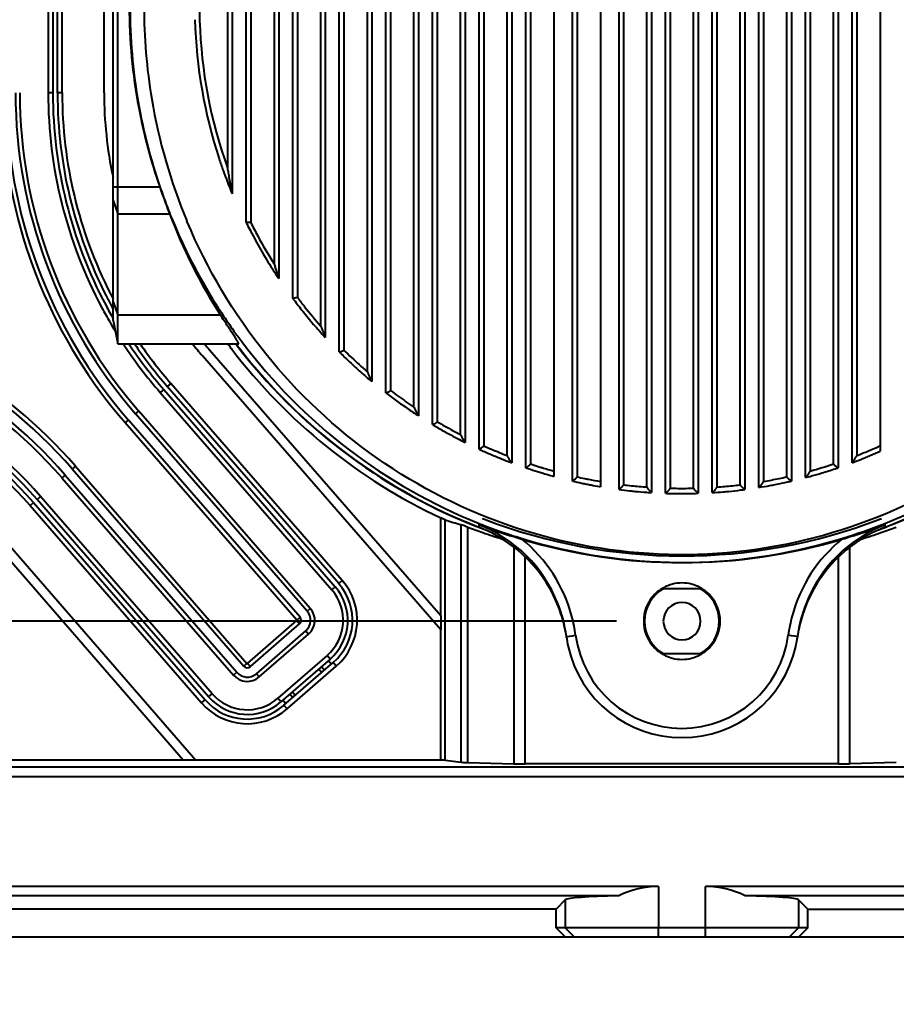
# Model space of a CAD drawing. Header units: millimetres. Extents: x -1070 to 42146, y 1440 to 12921.
# Drawn here: x 2236.6 to 2330.6, y 2763.9 to 2870.1 of the extents above; entities that cross this region are included whole.
import ezdxf

# ---------------------------------------------------------------- set-up
doc = ezdxf.new("R2010")
doc.units = ezdxf.units.MM
doc.layers.add('DIM', color=4, linetype='Continuous')
doc.layers.add('n', color=7, linetype='Continuous')
doc.styles.get("Standard").update_dxf_attribs({"font": 'arial.ttf'})
doc.dimstyles.new('ISO-200', dxfattribs={"dimtxt": 30, "dimasz": 25, "dimexe": 1.25, "dimexo": 5, "dimgap": 5, "dimtad": 1, "dimtoh": 1, "dimdec": 1, "dimdsep": 46, "dimtxsty": 'Standard', "dimcen": 2.5, "dimadec": 0, "dimazin": 0, "dimtfac": 1, "dimtdec": 1, "dimtmove": 0, "dimatfit": 3, "dimfxl": 1, "dimarcsym": 0})

# ---------------------------------------------------------------- blocks, each defined once
blk = doc.blocks.new('*D67')
at = {"layer": 'Defpoints', "color": 0, "transparency": 16777216}
for p in [(2132.58, 2779.54), (2482.58, 2779.54), (2482.58, 2713.08)]:
    blk.add_point(p, dxfattribs=at)
at = {"layer": 'DIM', "color": 0, "lineweight": -2, "transparency": 16777216}
for p, q in [((2132.58, 2774.54), (2132.58, 2711.83)), ((2482.58, 2774.54), (2482.58, 2711.83)), ((2157.58, 2713.08), (2457.58, 2713.08))]:
    blk.add_line(p, q, dxfattribs=at)
at = {"layer": 'DIM', "color": 0, "transparency": 16777216}
for points in [[(2157.58, 2717.25), (2157.58, 2708.91), (2132.58, 2713.08)], [(2457.58, 2717.25), (2457.58, 2708.91), (2482.58, 2713.08)]]:
    blk.add_solid(points, dxfattribs=at)
at = {"layer": 'DIM', "color": 0, "lineweight": -3, "transparency": 16777216, "insert": (2281.88, 2756.92), "char_height": 30, "attachment_point": 2}
blk.add_mtext('350 [1\'-1 3/4"]', dxfattribs=at)
blk = doc.blocks.new('*D68')
at = {"layer": 'Defpoints', "color": 0, "transparency": 16777216}
for p in [(2305.58, 3339.04), (1878.41, 2805.54), (2305.58, 2805.54)]:
    blk.add_point(p, dxfattribs=at)
at = {"layer": 'DIM', "color": 0, "lineweight": -2, "transparency": 16777216}
for p, q in [((2300.58, 3339.04), (1877.16, 3339.04)), ((1878.41, 3314.04), (1878.41, 2830.54)), ((2300.58, 2805.54), (1877.16, 2805.54))]:
    blk.add_line(p, q, dxfattribs=at)
at = {"layer": 'DIM', "color": 0, "transparency": 16777216}
for points in [[(1874.24, 3314.04), (1882.58, 3314.04), (1878.41, 3339.04)], [(1874.24, 2830.54), (1882.58, 2830.54), (1878.41, 2805.54)]]:
    blk.add_solid(points, dxfattribs=at)
at = {"layer": 'DIM', "color": 0, "lineweight": -3, "transparency": 16777216, "insert": (1834.96, 3050.09), "char_height": 30, "attachment_point": 2, "rotation": 90}
blk.add_mtext('533.5 [1\'-9"]', dxfattribs=at)

msp = doc.modelspace()

# ---------------------------------------------------------------- linework, layer by layer
at = {"layer": 'n', "color": 7, "linetype": 'Continuous', "lineweight": -3, "true_color": 0xffffff}
for p, q in [((2239.607, 2904.638), (2239.607, 2862.219)), ((2240.107, 2904.638), (2240.107, 2862.219)), ((2240.607, 2862.219), (2240.607, 2904.638)), ((2241.107, 2862.219), (2241.107, 2904.638)), ((2245.607, 2862.219), (2245.607, 2904.638)), ((2246.583, 2852.128), (2246.583, 2872.953)), ((2247.083, 2852.128), (2247.083, 2872.953)), ((2258.833, 2873.387), (2258.833, 2854.177)), ((2259.333, 2873.387), (2259.333, 2854.177)), ((2260.833, 2848.357), (2260.833, 2873.387)), ((2261.333, 2873.387), (2261.333, 2848.324)), ((2263.833, 2873.387), (2263.833, 2843.9)), ((2264.333, 2873.387), (2264.333, 2843.9)), ((2265.833, 2840.292), (2265.833, 2873.387)), ((2266.333, 2873.387), (2266.333, 2841.448)), ((2268.833, 2873.387), (2268.833, 2837.241)), ((2269.333, 2873.387), (2269.333, 2837.241)), ((2270.833, 2834.608), (2270.833, 2873.387)), ((2271.333, 2873.387), (2271.333, 2834.608)), ((2273.833, 2873.387), (2273.833, 2832.311)), ((2274.333, 2873.387), (2274.333, 2832.311)), ((2275.833, 2830.292), (2275.833, 2873.387)), ((2276.333, 2873.387), (2276.333, 2830.292)), ((2278.833, 2828.512), (2278.833, 2873.387)), ((2279.333, 2873.387), (2279.333, 2828.512)), ((2280.833, 2826.943), (2280.833, 2873.387)), ((2281.333, 2873.387), (2281.333, 2826.943)), ((2283.833, 2825.562), (2283.833, 2873.387)), ((2284.333, 2873.387), (2284.333, 2825.562)), ((2285.833, 2824.355), (2285.833, 2873.387)), ((2286.333, 2873.387), (2286.333, 2824.355)), ((2288.833, 2823.307), (2288.833, 2873.387)), ((2289.333, 2873.387), (2289.333, 2823.307)), ((2290.833, 2822.408), (2290.833, 2873.387)), ((2291.333, 2873.387), (2291.333, 2822.408)), ((2293.833, 2873.387), (2293.833, 2821.651)), ((2295.833, 2821.028), (2295.833, 2873.387)), ((2296.333, 2873.387), (2296.333, 2821.028)), ((2298.833, 2873.387), (2298.833, 2820.536)), ((2300.833, 2820.17), (2300.833, 2873.387)), ((2301.333, 2873.387), (2301.333, 2820.17)), ((2303.833, 2819.927), (2303.833, 2873.387)), ((2304.333, 2873.387), (2304.333, 2819.927)), ((2305.833, 2819.806), (2305.833, 2873.387)), ((2306.333, 2873.387), (2306.333, 2819.806)), ((2308.833, 2819.806), (2308.833, 2873.387)), ((2309.333, 2873.387), (2309.333, 2819.806)), ((2310.833, 2819.927), (2310.833, 2873.387)), ((2311.333, 2873.387), (2311.333, 2819.927)), ((2313.833, 2820.17), (2313.833, 2873.387)), ((2314.333, 2873.387), (2314.333, 2820.17)), ((2315.833, 2820.536), (2315.833, 2873.387)), ((2316.333, 2873.387), (2316.333, 2820.536)), ((2318.833, 2821.028), (2318.833, 2873.387)), ((2319.333, 2873.387), (2319.333, 2821.028)), ((2320.833, 2821.651), (2320.833, 2873.387)), ((2321.333, 2873.387), (2321.333, 2821.651)), ((2323.833, 2822.408), (2323.833, 2873.387)), ((2324.333, 2873.387), (2324.333, 2822.408)), ((2325.833, 2823.307), (2325.833, 2873.387)), ((2326.333, 2873.387), (2326.333, 2823.307)), ((2328.833, 2873.387), (2328.833, 2824.355)), ((2240.107, 2862.219), (2239.607, 2862.219)), ((2241.107, 2862.219), (2240.607, 2862.219)), ((2258.833, 2854.177), (2258.833, 2854.177)), ((2259.333, 2854.177), (2259.333, 2853.833)), ((2259.333, 2853.833), (2259.333, 2851.409)), ((2246.583, 2850.694), (2246.583, 2852.128)), ((2246.583, 2852.128), (2247.083, 2852.128)), ((2247.083, 2849.26), (2247.083, 2852.128)), ((2247.083, 2852.128), (2251.576, 2852.128)), ((2246.583, 2848.741), (2246.583, 2850.694)), ((2246.583, 2850.694), (2247.083, 2849.26)), ((2246.583, 2839.821), (2246.583, 2848.741)), ((2247.083, 2849.26), (2252.62, 2849.26)), ((2247.083, 2848.741), (2247.083, 2849.26)), ((2247.083, 2838.387), (2247.083, 2848.741)), ((2254.525, 2848.394), (2254.482, 2848.498)), ((2264.333, 2843.9), (2264.333, 2842.31)), ((2266.333, 2841.448), (2266.333, 2840.292)), ((2265.833, 2840.192), (2265.833, 2840.292)), ((2246.583, 2839.056), (2246.583, 2839.821)), ((2246.583, 2839.821), (2247.083, 2838.387)), ((2246.583, 2837.799), (2246.583, 2839.056)), ((2246.583, 2837.799), (2247.083, 2835.299)), ((2258.088, 2838.387), (2247.083, 2838.387)), ((2247.083, 2837.799), (2247.083, 2838.387)), ((2247.083, 2836.305), (2247.083, 2837.799)), ((2269.333, 2837.241), (2269.333, 2835.982)), ((2247.083, 2835.299), (2247.083, 2836.305)), ((2247.083, 2835.299), (2260.042, 2835.299)), ((2256.909, 2834.664), (2281.706, 2806.138)), ((2270.833, 2834.424), (2270.833, 2834.608)), ((2281.706, 2804.614), (2256.154, 2834.008)), ((2274.333, 2832.311), (2274.333, 2831.241)), ((2252.003, 2830.4), (2251.626, 2830.072)), ((2252.003, 2830.4), (2270.399, 2809.239)), ((2252.758, 2831.056), (2252.381, 2830.728)), ((2270.776, 2809.567), (2252.381, 2830.728)), ((2271.153, 2809.895), (2252.758, 2831.056)), ((2251.626, 2830.072), (2270.021, 2808.911)), ((2275.833, 2830.041), (2275.833, 2830.292)), ((2279.333, 2828.512), (2279.333, 2827.569)), ((2248.984, 2827.776), (2249.33, 2828.076)), ((2267.38, 2806.614), (2248.984, 2827.776)), ((2267.726, 2806.915), (2249.33, 2828.076)), ((2247.884, 2826.819), (2248.23, 2827.12)), ((2266.279, 2805.658), (2247.884, 2826.819)), ((2266.625, 2805.958), (2248.23, 2827.12)), ((2280.833, 2826.636), (2280.833, 2826.943)), ((2284.333, 2825.562), (2284.333, 2824.716)), ((2285.833, 2823.997), (2285.833, 2824.355)), ((2328.833, 2824.355), (2328.833, 2823.77)), ((2289.333, 2823.307), (2289.333, 2822.538)), ((2325.833, 2822.538), (2325.833, 2823.307)), ((2242.538, 2822.172), (2242.192, 2821.871)), ((2242.192, 2821.871), (2260.587, 2800.71)), ((2242.538, 2822.172), (2260.933, 2801.011)), ((2290.833, 2822.002), (2290.833, 2822.408)), ((2324.333, 2822.408), (2324.333, 2822.002)), ((2241.437, 2821.215), (2241.091, 2820.915)), ((2241.091, 2820.915), (2259.487, 2799.753)), ((2241.437, 2821.215), (2259.833, 2800.054)), ((2293.833, 2821.651), (2293.833, 2821.081)), ((2295.833, 2820.575), (2295.833, 2821.028)), ((2319.333, 2821.028), (2319.333, 2820.575)), ((2320.833, 2820.947), (2320.833, 2821.651)), ((2298.737, 2819.988), (2298.833, 2819.972)), ((2298.833, 2820.536), (2298.833, 2819.972)), ((2300.833, 2819.67), (2300.833, 2820.17)), ((2304.333, 2819.927), (2304.333, 2819.332)), ((2305.833, 2819.26), (2305.833, 2819.806)), ((2309.333, 2819.806), (2309.333, 2819.26)), ((2310.833, 2819.332), (2310.833, 2819.927)), ((2314.333, 2820.17), (2314.333, 2819.671)), ((2315.833, 2819.889), (2315.833, 2820.536)), ((2238.418, 2818.591), (2238.796, 2818.919)), ((2257.191, 2797.758), (2238.796, 2818.919)), ((2237.664, 2817.935), (2238.041, 2818.263)), ((2237.664, 2817.935), (2256.059, 2796.774)), ((2238.041, 2818.263), (2256.436, 2797.102)), ((2256.814, 2797.43), (2238.418, 2818.591)), ((2281.706, 2806.138), (2281.706, 2816.615)), ((2282.189, 2790.628), (2282.189, 2816.404)), ((2283.887, 2790.407), (2283.887, 2815.894)), ((2284.602, 2790.369), (2284.602, 2815.636)), ((2285.787, 2815.903), (2285.8, 2815.635)), ((2329.366, 2815.635), (2329.379, 2815.903)), ((2234.268, 2814.983), (2255.428, 2790.641)), ((2254.103, 2790.641), (2233.513, 2814.327)), ((2289.567, 2813.488), (2289.567, 2790.236)), ((2325.599, 2790.236), (2325.599, 2813.488)), ((2290.784, 2790.222), (2290.784, 2812.425)), ((2324.382, 2790.222), (2324.382, 2812.425)), ((2270.399, 2809.239), (2270.021, 2808.911)), ((2271.153, 2809.895), (2270.776, 2809.567)), ((2305.646, 2809.041), (2309.519, 2809.041)), ((2266.279, 2805.658), (2266.625, 2805.958)), ((2267.38, 2806.614), (2267.726, 2806.915)), ((2281.706, 2806.138), (2281.706, 2804.614)), ((2260.992, 2801.006), (2266.275, 2805.599)), ((2261.293, 2800.661), (2266.576, 2805.253)), ((2266.275, 2805.599), (2266.576, 2805.253)), ((2261.949, 2799.906), (2267.232, 2804.498)), ((2262.249, 2799.56), (2267.532, 2804.152)), ((2267.232, 2804.498), (2267.532, 2804.152)), ((2281.706, 2790.641), (2281.706, 2804.614)), ((2295.192, 2803.896), (2295.844, 2803.983)), ((2295.844, 2803.983), (2296.183, 2804.028)), ((2319.322, 2803.983), (2318.983, 2804.028)), ((2319.974, 2803.896), (2319.322, 2803.983)), ((2269.528, 2801.857), (2264.245, 2797.264)), ((2269.856, 2801.479), (2269.528, 2801.857)), ((2309.519, 2802.041), (2305.646, 2802.041)), ((2260.933, 2801.011), (2260.587, 2800.71)), ((2260.992, 2801.006), (2261.293, 2800.661)), ((2269.856, 2801.479), (2264.573, 2796.887)), ((2264.901, 2796.51), (2270.184, 2801.102)), ((2265.229, 2796.132), (2270.512, 2800.725)), ((2268.913, 2800.659), (2269.241, 2800.282)), ((2269.667, 2801.315), (2269.995, 2800.938)), ((2270.512, 2800.725), (2270.184, 2801.102)), ((2259.833, 2800.054), (2259.487, 2799.753)), ((2261.949, 2799.906), (2262.249, 2799.56)), ((2268.643, 2800.425), (2268.971, 2800.047)), ((2256.814, 2797.43), (2257.191, 2797.758)), ((2265.844, 2797.33), (2265.516, 2797.707)), ((2266.114, 2797.564), (2265.786, 2797.942)), ((2256.059, 2796.774), (2256.436, 2797.102)), ((2264.573, 2796.887), (2264.245, 2797.264)), ((2265.09, 2796.674), (2264.762, 2797.051)), ((2265.229, 2796.132), (2264.901, 2796.51)), ((2254.103, 2790.641), (2186.083, 2790.641)), ((2255.428, 2790.641), (2254.103, 2790.641)), ((2281.706, 2790.641), (2255.428, 2790.641)), ((2282.189, 2790.628), (2283.887, 2790.407)), ((2284.602, 2790.369), (2289.567, 2790.236)), ((2324.382, 2790.222), (2290.784, 2790.222)), ((2330.564, 2790.369), (2325.599, 2790.236)), ((2228.896, 2789.914), (2386.27, 2789.914)), ((2228.896, 2788.879), (2386.27, 2788.879)), ((2305.061, 2777.078), (2228.896, 2777.078)), ((2305.061, 2777.078), (2305.061, 2772.641)), ((2386.27, 2777.078), (2310.105, 2777.078)), ((2310.105, 2772.641), (2310.105, 2777.078)), ((2300.812, 2776.079), (2228.896, 2776.079)), ((2295.075, 2775.632), (2294.083, 2774.641)), ((2295.075, 2775.632), (2295.075, 2772.641)), ((2386.27, 2776.079), (2314.354, 2776.079)), ((2320.091, 2775.632), (2320.091, 2772.641)), ((2320.091, 2775.632), (2321.083, 2774.641)), ((2294.083, 2774.641), (2173.583, 2774.641)), ((2294.083, 2772.641), (2294.083, 2774.641)), ((2321.083, 2774.641), (2441.583, 2774.641)), ((2321.083, 2772.641), (2321.083, 2774.641)), ((2295.084, 2771.641), (2294.083, 2772.641)), ((2295.075, 2772.641), (2294.083, 2772.641)), ((2296.073, 2771.641), (2295.075, 2772.641)), ((2305.061, 2772.641), (2295.075, 2772.641)), ((2310.105, 2772.641), (2305.061, 2772.641)), ((2305.061, 2771.641), (2305.061, 2772.641)), ((2310.105, 2771.641), (2310.105, 2772.641)), ((2320.091, 2772.641), (2310.105, 2772.641)), ((2319.093, 2771.641), (2320.091, 2772.641)), ((2321.083, 2772.641), (2320.082, 2771.641)), ((2321.083, 2772.641), (2320.091, 2772.641)), ((2295.084, 2771.641), (2172.582, 2771.641)), ((2296.073, 2771.641), (2295.084, 2771.641)), ((2305.061, 2771.641), (2296.073, 2771.641)), ((2310.105, 2771.641), (2305.061, 2771.641)), ((2319.093, 2771.641), (2310.105, 2771.641)), ((2320.082, 2771.641), (2319.093, 2771.641)), ((2442.584, 2771.641), (2320.082, 2771.641))]:
    msp.add_line(p, q, dxfattribs=at)
for centre, radius, start, end in [((2307.583, 2871.541), 59.275, 180, 190.62855), ((2308.605, 2871.525), 60.218, 179.98456, 189.81024), ((2309.939, 2871.505), 60.052, 179.98533, 189.54071), ((2307.583, 2871.541), 51.75, 180, 181.72956), ((2307.953, 2871.532), 52.62, 181.59374, 198.12838), ((2307.583, 2871.541), 51.75, 181.72956, 199.60486), ((2288.607, 2862.219), 53.5, 180, 221), ((2288.607, 2862.219), 52.5, 180, 221), ((2288.607, 2862.219), 52.042, 180, 221), ((2288.607, 2862.219), 49, 180, 208.07549), ((2288.607, 2862.219), 48.5, 180, 208.06854), ((2288.607, 2862.219), 48, 180, 206.9934), ((2288.607, 2862.219), 47.5, 180, 207.00838), ((2288.607, 2862.219), 43, 180, 192.10991), ((2308.47, 2871.519), 60.083, 189.8271, 198.82141), ((2309.499, 2871.435), 59.607, 189.54466, 202.63136), ((2307.583, 2871.541), 59.275, 190.62855, 199.11687), ((2288.607, 2862.219), 53.958, 184.01469, 221), ((2307.913, 2871.521), 52.579, 198.13084, 199.58047), ((2307.917, 2871.523), 52.583, 199.58022, 202.48888), ((2308.245, 2871.45), 59.849, 198.82796, 199.02827), ((2308.315, 2871.475), 59.923, 199.02897, 201.74639), ((2308.366, 2871.495), 59.977, 201.74609, 202.27745), ((2308.285, 2871.459), 59.888, 202.27538, 212.16489), ((2307.816, 2871.513), 52.379, 206.23723, 206.51463), ((2307.819, 2871.515), 52.383, 206.51464, 207.4344), ((2307.797, 2871.504), 52.359, 207.43425, 209.92087), ((2307.583, 2871.541), 51.75, 206.64457, 208.45275), ((2307.583, 2871.541), 51.75, 208.45275, 212.28404), ((2307.78, 2871.494), 52.339, 209.92163, 212.53494), ((2307.769, 2871.487), 52.326, 212.53492, 213.8903), ((2288.607, 2862.219), 48, 206.9934, 207.33333), ((2288.607, 2862.219), 48, 207.33333, 208.06462), ((2288.607, 2862.219), 47.5, 207.00838, 207.36229), ((2288.607, 2862.219), 47.5, 207.36229, 207.76229), ((2307.717, 2871.45), 52.262, 216.73317, 216.97724), ((2307.729, 2871.459), 52.277, 216.97732, 218.66455), ((2307.583, 2871.541), 51.75, 217.1458, 218.55917), ((2201.815, 2786.772), 53.5, 41, 82), ((2201.815, 2786.772), 53.958, 41, 77.98531), ((2288.607, 2862.219), 49, 208.07549, 210.08664), ((2288.607, 2862.219), 48.5, 208.06854, 209.94429), ((2288.607, 2862.219), 48, 208.06462, 208.8509), ((2308.172, 2871.397), 59.76, 212.17221, 213.38774), ((2307.583, 2871.541), 51.75, 218.55917, 221.51413), ((2201.815, 2786.772), 52.042, 41, 82), ((2201.815, 2786.772), 52.5, 41, 82), ((2308.16, 2871.389), 59.746, 213.38775, 215.52548), ((2307.728, 2871.458), 52.275, 218.66455, 219.65596), ((2307.729, 2871.459), 52.277, 219.65607, 221.69198), ((2288.607, 2862.219), 49, 210.08664, 210.17138), ((2288.607, 2862.219), 49, 210.17138, 211.43029), ((2308.125, 2871.364), 59.703, 215.52562, 216.8707), ((2307.714, 2871.446), 52.257, 221.69204, 222.73753), ((2201.815, 2786.772), 48.5, 41, 82), ((2201.815, 2786.772), 49, 41, 82), ((2288.607, 2862.219), 49, 213.33167, 221), ((2288.607, 2862.219), 48.5, 213.72409, 221), ((2288.607, 2862.219), 48, 214.11446, 221), ((2288.607, 2862.219), 47.5, 214.52856, 221), ((2288.607, 2862.219), 43, 218.77567, 221), ((2288.607, 2862.219), 42, 219.87873, 221), ((2307.583, 2871.541), 60.716, 216.65097, 217.18578), ((2307.583, 2871.541), 60.716, 217.18578, 217.32624), ((2307.583, 2871.541), 60.716, 217.32624, 244.77386), ((2307.583, 2871.541), 60.028, 217.18859, 217.32087), ((2307.583, 2871.541), 60, 217.16656, 217.72159), ((2307.583, 2871.541), 60.028, 217.32087, 248.03722), ((2307.583, 2871.541), 60, 217.72159, 248.71211), ((2307.815, 2871.089), 59.289, 216.83756, 248.24166), ((2307.583, 2871.541), 51.75, 225.53422, 226.76923), ((2307.355, 2871.084), 59.284, 291.76103, 322.68907), ((2201.815, 2786.772), 47.5, 41, 82), ((2201.815, 2786.772), 48, 41, 82), ((2307.679, 2871.413), 52.209, 225.10999, 225.35992), ((2307.686, 2871.42), 52.219, 225.35997, 226.81378), ((2307.583, 2871.541), 51.75, 226.76923, 229.29429), ((2307.583, 2871.541), 60, 291.28789, 321.18362), ((2307.583, 2871.541), 60.028, 291.6766, 321.88774), ((2307.684, 2871.418), 52.216, 226.81379, 227.67564), ((2307.683, 2871.416), 52.214, 227.67569, 229.42049), ((2307.671, 2871.402), 52.196, 229.42054, 230.30417), ((2307.627, 2871.347), 52.125, 232.41347, 233.19633), ((2307.583, 2871.541), 51.75, 232.85281, 233.97958), ((2307.635, 2871.358), 52.138, 233.19637, 234.76401), ((2307.583, 2871.541), 51.75, 233.97958, 236.251), ((2307.645, 2871.372), 52.156, 234.76414, 236.33546), ((2307.651, 2871.381), 52.166, 236.33543, 237.12291), ((2307.636, 2871.357), 52.139, 239.0641, 239.79761), ((2307.583, 2871.541), 51.75, 239.5194, 240.57051), ((2307.618, 2871.326), 52.102, 239.79751, 241.26248), ((2307.583, 2871.541), 51.75, 240.57051, 242.68145), ((2307.592, 2871.278), 52.048, 241.26258, 242.72585), ((2307.571, 2871.237), 52.002, 242.72595, 243.45735), ((2307.611, 2871.32), 52.094, 245.28866, 245.98714), ((2307.583, 2871.541), 51.75, 245.75569, 246.75385), ((2307.583, 2871.541), 51.75, 246.75385, 248.7573), ((2307.583, 2871.541), 51.75, 292.75208, 293.98097), ((2307.583, 2871.541), 51.75, 293.98097, 294.24429), ((2307.628, 2871.36), 52.138, 245.98722, 247.37879), ((2307.63, 2871.363), 52.141, 247.37867, 248.76526), ((2307.536, 2871.375), 52.152, 290.53879, 291.73924), ((2307.583, 2871.541), 51.75, 291.24271, 292.75208), ((2307.545, 2871.352), 52.128, 291.73928, 292.33493), ((2307.56, 2871.315), 52.088, 292.3349, 292.92787), ((2307.597, 2871.228), 51.993, 292.92769, 294.10664), ((2307.615, 2871.327), 52.102, 248.76533, 249.45758), ((2307.587, 2871.247), 52.017, 251.21072, 251.78856), ((2307.583, 2871.541), 51.75, 251.69896, 252.66249), ((2307.583, 2871.541), 51.75, 252.66249, 253.14449), ((2307.583, 2871.541), 51.75, 253.14449, 254.59141), ((2307.583, 2871.541), 51.75, 285.40858, 287.34372), ((2307.553, 2871.325), 52.099, 286.79097, 288.40911), ((2307.583, 2871.541), 51.75, 287.34372, 288.30107), ((2307.538, 2871.369), 52.146, 288.40891, 288.78846), ((2307.554, 2871.145), 51.91, 251.78834, 252.94422), ((2307.539, 2871.098), 51.861, 252.94459, 253.5221), ((2307.561, 2871.173), 51.939, 253.52219, 254.50467), ((2307.574, 2871.219), 51.987, 254.50455, 254.67355), ((2307.583, 2871.541), 51.75, 257.44412, 258.38309), ((2307.583, 2871.541), 51.75, 258.38309, 258.85314), ((2307.583, 2871.541), 51.75, 280.67832, 281.61878), ((2307.583, 2871.541), 51.75, 281.61878, 282.55587), ((2307.611, 2871.123), 51.889, 284.76208, 285.50486), ((2307.584, 2871.222), 51.992, 285.50501, 286.79089), ((2307.609, 2871.354), 52.126, 256.94382, 258.06656), ((2307.613, 2871.377), 52.15, 258.0665, 258.62701), ((2307.611, 2871.365), 52.137, 258.62698, 259.1873), ((2307.583, 2871.541), 51.75, 258.85314, 260.26553), ((2307.6, 2871.308), 52.079, 259.1872, 260.2009), ((2307.583, 2871.541), 51.75, 263.06329, 263.98723), ((2307.583, 2871.541), 51.75, 263.98723, 264.9143), ((2307.583, 2871.541), 51.75, 264.9143, 265.84448), ((2307.583, 2871.541), 51.75, 268.61591, 269.53416), ((2307.583, 2871.541), 51.75, 269.53416, 270.45689), ((2307.583, 2871.541), 51.75, 270.45689, 271.38409), ((2307.583, 2871.541), 51.75, 274.15551, 275.08274), ((2307.583, 2871.541), 51.75, 275.08274, 276.00982), ((2307.583, 2871.541), 51.75, 276.00982, 276.93673), ((2307.558, 2871.389), 52.16, 279.12828, 280.44034), ((2307.583, 2871.541), 51.75, 279.73448, 280.67832), ((2307.565, 2871.352), 52.123, 280.44038, 281.09454), ((2307.586, 2871.247), 52.015, 281.09415, 282.62519), ((2307.615, 2871.113), 51.879, 282.62565, 283.05394), ((2307.558, 2871.023), 51.791, 262.53919, 263.83623), ((2307.562, 2871.06), 51.828, 263.83612, 264.48401), ((2307.574, 2871.194), 51.963, 264.48456, 265.82885), ((2307.587, 2871.357), 52.126, 265.82842, 266.4212), ((2307.58, 2871.29), 52.059, 268.07647, 268.60958), ((2307.582, 2871.385), 52.154, 268.6098, 269.9884), ((2307.583, 2871.417), 52.186, 269.98814, 270.62995), ((2307.584, 2871.342), 52.111, 270.62976, 271.92365), ((2307.595, 2871.024), 51.793, 273.58423, 274.88311), ((2307.584, 2871.152), 51.922, 274.88281, 275.52976), ((2307.572, 2871.28), 52.051, 275.53011, 276.98595), ((2307.56, 2871.377), 52.148, 276.98561, 277.4625), ((2307.583, 2871.541), 59, 248.71871, 248.96709), ((2307.583, 2871.541), 59, 290.97522, 291.28225), ((2307.583, 2871.541), 60.028, 248.03722, 249.18009), ((2280.309, 2801.927), 15.012, 21.88968, 68.59621), ((2280.348, 2801.649), 15.011, 20.17934, 68.70418), ((2307.596, 2870.637), 58.789, 248.2761, 248.93511), ((2307.583, 2871.541), 59, 248.96709, 290.97522), ((2307.626, 2870.717), 58.874, 248.93619, 252.15099), ((2334.818, 2801.649), 15.011, 111.29582, 159.82066), ((2334.857, 2801.927), 15.012, 111.40372, 158.11056), ((2307.53, 2870.732), 58.891, 286.97101, 291.72949), ((2307.583, 2871.541), 60.028, 290.66511, 291.6766), ((2307.583, 2871.541), 60.028, 249.18009, 249.34237), ((2307.641, 2870.763), 58.922, 252.15059, 253.02941), ((2307.583, 2871.541), 60.028, 290.46829, 290.66511), ((2307.583, 2871.541), 59.721, 253.30294, 286.69706), ((2280.303, 2801.923), 16.018, 14.94423, 50.81255), ((2307.583, 2870.544), 58.696, 253.0212, 286.48484), ((2334.862, 2801.923), 16.018, 129.18756, 164.88392), ((2307.601, 2870.511), 58.659, 286.47722, 286.96794), ((2266.248, 2805.63), 5.5, 311, 41), ((2266.248, 2805.63), 6, 311, 40.75001), ((2266.248, 2805.63), 6.5, 311, 41), ((2266.248, 2805.63), 6, 40.75001, 41), ((2307.583, 2805.541), 4.1, 118.98006, 130.09065), ((2307.583, 2805.541), 4.1, 90, 118.98006), ((2307.583, 2805.541), 4.1, 61.01994, 90), ((2307.583, 2805.541), 4.1, 49.90935, 61.01994), ((2266.248, 2805.63), 5, 311, 41), ((2307.583, 2805.541), 4.1, 130.09065, 170.11522), ((2307.583, 2805.541), 4, 118.95502, 180), ((2307.583, 2805.541), 4, 0, 61.04498), ((2307.583, 2805.541), 4.1, 9.88478, 49.90935), ((2280.229, 2801.902), 15.095, 7.59095, 21.86274), ((2307.583, 2805.541), 2, 0, 180), ((2334.939, 2801.902), 15.097, 158.13822, 172.4082), ((2266.248, 2805.63), 0.5, 311, 41), ((2266.248, 2805.63), 1.5, 311, 41), ((2266.248, 2805.63), 1.958, 311, 41), ((2280.295, 2801.631), 15.066, 12.18017, 20.1712), ((2280.224, 2801.904), 16.1, 11.28662, 14.93739), ((2307.583, 2805.541), 4.1, 170.11522, 189.88478), ((2307.583, 2805.541), 4.1, 350.11522, 9.88478), ((2334.947, 2801.902), 16.105, 164.89146, 168.62057), ((2334.871, 2801.631), 15.066, 159.8288, 167.81983), ((2266.248, 2805.63), 0.0417, 311, 41), ((2280.261, 2801.911), 16.062, 7.57503, 11.28793), ((2307.583, 2805.541), 4, 180, 241.04498), ((2307.583, 2805.541), 2, 180, 0), ((2307.583, 2805.541), 4, 298.95502, 0), ((2334.911, 2801.909), 16.068, 168.61915, 172.42242), ((2280.351, 2801.643), 15.009, 8.63295, 12.18163), ((2280.432, 2801.656), 14.927, 8.14232, 8.63027), ((2307.583, 2805.541), 12.5, 187.55891, 192.55534), ((2307.583, 2805.541), 11.5, 187.55891, 352.44109), ((2307.583, 2805.541), 4.1, 189.88478, 229.90935), ((2307.583, 2805.541), 4.1, 310.09065, 350.11522), ((2307.583, 2805.541), 12.5, 347.44466, 352.44109), ((2334.734, 2801.656), 14.927, 171.36973, 171.85768), ((2334.814, 2801.643), 15.009, 167.81837, 171.36705), ((2307.583, 2805.541), 12.5, 192.55534, 347.44466), ((2307.583, 2805.541), 4.1, 229.90935, 241.01994), ((2307.583, 2805.541), 4.1, 241.01994, 270), ((2307.583, 2805.541), 4.1, 270, 298.98006), ((2307.583, 2805.541), 4.1, 298.98006, 310.09065), ((2260.965, 2801.038), 0.5, 221, 311), ((2260.965, 2801.038), 0.0417, 221, 311), ((2260.965, 2801.038), 1.958, 221, 311), ((2260.965, 2801.038), 1.5, 221, 311), ((2260.965, 2801.038), 5, 221, 311), ((2260.965, 2801.038), 6.5, 221, 311), ((2260.965, 2801.038), 6, 221, 310.75001), ((2260.965, 2801.038), 5.5, 221, 311), ((2260.965, 2801.038), 6, 310.75001, 311)]:
    msp.add_arc(centre, radius, start, end, dxfattribs=at)
for centre, major_axis, ratio, start_param, end_param in [((2307.583, 2870.103), (0, 58.797), 0.999701, -4.3500281, -4.1426495), ((2299.974, 2871.541), (58.385, 0), 0.9914712, -1.8803226, -1.8499311), ((2305.979, 2871.541), (59.871, 0), 0.9996409, -1.9359019, -1.9214012), ((2309.187, 2871.541), (59.871, 0), 0.9996409, -1.2201915, -1.2056908), ((2305.979, 2871.541), (59.871, 0), 0.9996409, -1.9214012, -1.9068759), ((2305.979, 2871.541), (59.871, 0), 0.9996409, -1.9068759, -1.8699585), ((2309.187, 2871.541), (59.871, 0), 0.9996409, -1.2716342, -1.2347168), ((2309.187, 2871.541), (59.871, 0), 0.9996409, -1.2347168, -1.2201915), ((2281.706, 2790.623), (0.5, 0), 0.0349208, 0.2617994, 1.5707963), ((2285.819, 2790.425), (2, 0), 0.0349208, -2.8797933, -2.2252948), ((2290.784, 2790.292), (2, 0), 0.0349208, -2.2252948, -1.5707963), ((2324.382, 2790.292), (2, 0), 0.0349208, -1.5707963, -0.9162979), ((2305.061, 2766.54), (0, 10.538), 0.9489646, 0, 0.4388672), ((2310.105, 2766.54), (0, 10.538), 0.9489646, -0.4388672, 0), ((2305.061, 2775.605), (10, 0), 0.0524078, 2.0096635, 3.0892328), ((2310.105, 2775.605), (10, 0), 0.0524078, 0.0523599, 1.1319291)]:
    msp.add_ellipse(centre, major_axis=major_axis, ratio=ratio, start_param=start_param, end_param=end_param, dxfattribs=at)
for points, knots in [([(2258.833, 2854.175), (2258.833, 2854.074), (2258.89, 2853.857), (2258.955, 2853.403), (2259.109, 2852.581), (2259.24, 2851.877), (2259.333, 2851.409)], [0, 0, 0, 0, 0.1084857, 0.2353106, 0.4911012, 1, 1, 1, 1]), ([(2251.576, 2852.128), (2251.664, 2851.875), (2252.001, 2850.916), (2252.354, 2849.961), (2252.62, 2849.26)], [0, 0, 0, 0, 0.2631523, 1, 1, 1, 1]), ([(2359.463, 2845.765), (2357.102, 2840.82), (2350.978, 2831.555), (2338.283, 2820.756), (2322.924, 2813.932), (2306.106, 2811.849), (2289.435, 2814.793), (2274.464, 2822.368), (2262.319, 2833.771), (2256.648, 2843.33), (2254.525, 2848.394)], [0, 0, 0, 0, 0.1242962, 0.2481073, 0.3732739, 0.5001724, 0.6268622, 0.7516965, 0.875454, 1, 1, 1, 1]), ([(2260.833, 2848.357), (2260.944, 2848.356), (2261.083, 2848.349), (2261.304, 2848.382), (2261.328, 2848.333)], [0, 0, 0, 0, 0.6694826, 1, 1, 1, 1]), ([(2263.833, 2843.924), (2263.833, 2843.878), (2263.888, 2843.768), (2263.952, 2843.511), (2264.067, 2843.158), (2264.197, 2842.732), (2264.287, 2842.45), (2264.333, 2842.31)], [0, 0, 0, 0, 0.0824699, 0.2095792, 0.4743586, 0.738789, 1, 1, 1, 1]), ([(2265.833, 2840.192), (2265.897, 2840.201), (2266.012, 2840.219), (2266.179, 2840.273), (2266.253, 2840.273), (2266.333, 2840.308), (2266.333, 2840.296)], [0, 0, 0, 0, 0.3802686, 0.7101433, 0.9270384, 1, 1, 1, 1]), ([(2260.041, 2835.299), (2260.06, 2835.299), (2260.009, 2835.435), (2259.934, 2835.543), (2259.752, 2835.849), (2259.518, 2836.201), (2259.218, 2836.658), (2258.733, 2837.39), (2258.351, 2837.976), (2258.088, 2838.387)], [0, 0, 0, 0, 0.0156617, 0.0685127, 0.1573407, 0.278433, 0.4275485, 0.600239, 1, 1, 1, 1]), ([(2268.833, 2837.252), (2268.833, 2837.221), (2268.881, 2837.141), (2268.943, 2836.942), (2269.059, 2836.661), (2269.192, 2836.319), (2269.286, 2836.094), (2269.333, 2835.982)], [0, 0, 0, 0, 0.069125, 0.1934674, 0.463408, 0.7340419, 1, 1, 1, 1]), ([(2270.833, 2834.424), (2270.897, 2834.44), (2271.012, 2834.477), (2271.178, 2834.528), (2271.254, 2834.592), (2271.333, 2834.597), (2271.333, 2834.611)], [0, 0, 0, 0, 0.3675828, 0.6949404, 0.9207255, 1, 1, 1, 1]), ([(2273.833, 2832.313), (2273.833, 2832.29), (2273.877, 2832.228), (2273.933, 2832.061), (2274.052, 2831.822), (2274.188, 2831.529), (2274.284, 2831.336), (2274.333, 2831.241)], [0, 0, 0, 0, 0.0582614, 0.1795921, 0.4531507, 0.7294761, 1, 1, 1, 1]), ([(2275.833, 2830.041), (2275.896, 2830.062), (2276.012, 2830.109), (2276.177, 2830.179), (2276.257, 2830.251), (2276.333, 2830.275), (2276.333, 2830.292)], [0, 0, 0, 0, 0.3547993, 0.678273, 0.9118006, 1, 1, 1, 1]), ([(2278.833, 2828.512), (2278.833, 2828.531), (2278.871, 2828.399), (2278.909, 2828.355), (2278.975, 2828.211), (2279.065, 2828.043), (2279.184, 2827.823), (2279.283, 2827.653), (2279.333, 2827.569)], [0, 0, 0, 0, 0.0544957, 0.1711156, 0.306303, 0.44602, 0.7263062, 1, 1, 1, 1]), ([(2280.833, 2826.636), (2280.895, 2826.66), (2281.014, 2826.717), (2281.148, 2826.789), (2281.242, 2826.861), (2281.286, 2826.88), (2281.333, 2826.962), (2281.333, 2826.942)], [0, 0, 0, 0, 0.3421491, 0.6602719, 0.7936477, 0.9006487, 1, 1, 1, 1]), ([(2283.833, 2825.561), (2283.833, 2825.544), (2283.866, 2825.496), (2283.921, 2825.366), (2284.085, 2825.099), (2284.229, 2824.867), (2284.333, 2824.716)], [0, 0, 0, 0, 0.0527579, 0.1651296, 0.4398501, 1, 1, 1, 1]), ([(2285.833, 2823.997), (2285.895, 2824.026), (2286.012, 2824.091), (2286.145, 2824.173), (2286.24, 2824.255), (2286.286, 2824.279), (2286.333, 2824.376), (2286.333, 2824.353)], [0, 0, 0, 0, 0.3311378, 0.6445772, 0.7793158, 0.8908746, 1, 1, 1, 1]), ([(2288.833, 2823.305), (2288.833, 2823.32), (2288.862, 2823.214), (2288.898, 2823.18), (2288.961, 2823.063), (2289.052, 2822.925), (2289.176, 2822.743), (2289.28, 2822.605), (2289.333, 2822.538)], [0, 0, 0, 0, 0.0512693, 0.1595474, 0.2913869, 0.4327309, 0.719713, 1, 1, 1, 1]), ([(2325.833, 2822.538), (2325.886, 2822.605), (2325.989, 2822.743), (2326.113, 2822.925), (2326.204, 2823.063), (2326.269, 2823.179), (2326.303, 2823.214), (2326.333, 2823.32), (2326.333, 2823.305)], [0, 0, 0, 0, 0.2799016, 0.5667462, 0.7076576, 0.839802, 0.9490885, 1, 1, 1, 1]), ([(2290.833, 2822.002), (2290.894, 2822.035), (2291.01, 2822.109), (2291.143, 2822.2), (2291.238, 2822.29), (2291.285, 2822.321), (2291.333, 2822.431), (2291.333, 2822.405)], [0, 0, 0, 0, 0.3214286, 0.6306718, 0.7666969, 0.8823771, 1, 1, 1, 1]), ([(2323.833, 2822.406), (2323.833, 2822.431), (2323.881, 2822.321), (2323.928, 2822.291), (2324.023, 2822.2), (2324.155, 2822.109), (2324.272, 2822.035), (2324.333, 2822.002)], [0, 0, 0, 0, 0.117592, 0.2332001, 0.3691898, 0.6784783, 1, 1, 1, 1]), ([(2295.833, 2820.575), (2295.893, 2820.613), (2296.009, 2820.692), (2296.141, 2820.804), (2296.232, 2820.886), (2296.287, 2820.954), (2296.312, 2820.973), (2296.333, 2821.033), (2296.333, 2821.025)], [0, 0, 0, 0, 0.3135267, 0.6198135, 0.7561915, 0.8726987, 0.9621577, 1, 1, 1, 1]), ([(2318.833, 2821.025), (2318.833, 2821.033), (2318.853, 2820.972), (2318.878, 2820.954), (2318.934, 2820.886), (2319.025, 2820.804), (2319.157, 2820.691), (2319.273, 2820.613), (2319.333, 2820.575)], [0, 0, 0, 0, 0.0379529, 0.127362, 0.2437606, 0.3801147, 0.6864769, 1, 1, 1, 1]), ([(2320.833, 2820.947), (2320.887, 2821.008), (2320.994, 2821.134), (2321.119, 2821.301), (2321.21, 2821.427), (2321.273, 2821.533), (2321.306, 2821.565), (2321.333, 2821.662), (2321.333, 2821.647)], [0, 0, 0, 0, 0.2841319, 0.5744048, 0.7155274, 0.8449628, 0.9505326, 1, 1, 1, 1]), ([(2300.833, 2819.67), (2300.951, 2819.753), (2301.116, 2819.885), (2301.262, 2820.058), (2301.333, 2820.133), (2301.333, 2820.165)], [0, 0, 0, 0, 0.608891, 0.8660514, 1, 1, 1, 1]), ([(2303.833, 2819.922), (2303.833, 2819.934), (2303.857, 2819.853), (2303.885, 2819.826), (2303.945, 2819.737), (2304.037, 2819.631), (2304.165, 2819.488), (2304.276, 2819.383), (2304.333, 2819.332)], [0, 0, 0, 0, 0.0445061, 0.1454498, 0.2704545, 0.4099354, 0.7065859, 1, 1, 1, 1]), ([(2305.833, 2819.26), (2305.891, 2819.306), (2306.003, 2819.402), (2306.133, 2819.534), (2306.225, 2819.632), (2306.283, 2819.714), (2306.31, 2819.738), (2306.333, 2819.812), (2306.333, 2819.801)], [0, 0, 0, 0, 0.2993752, 0.5992663, 0.7378069, 0.8600753, 0.9575066, 1, 1, 1, 1]), ([(2308.833, 2819.801), (2308.833, 2819.812), (2308.855, 2819.738), (2308.882, 2819.714), (2308.941, 2819.632), (2309.033, 2819.534), (2309.162, 2819.402), (2309.275, 2819.306), (2309.333, 2819.26)], [0, 0, 0, 0, 0.0425108, 0.1399207, 0.2621648, 0.4007012, 0.700626, 1, 1, 1, 1]), ([(2310.833, 2819.332), (2310.89, 2819.382), (2311.001, 2819.487), (2311.128, 2819.63), (2311.22, 2819.737), (2311.281, 2819.826), (2311.309, 2819.853), (2311.333, 2819.933), (2311.333, 2819.922)], [0, 0, 0, 0, 0.2934011, 0.5899632, 0.7294458, 0.854491, 0.9554925, 1, 1, 1, 1]), ([(2313.833, 2820.165), (2313.833, 2820.175), (2313.854, 2820.107), (2313.88, 2820.086), (2313.937, 2820.011), (2314.029, 2819.922), (2314.16, 2819.799), (2314.274, 2819.712), (2314.333, 2819.671)], [0, 0, 0, 0, 0.0403014, 0.1339523, 0.2533849, 0.390864, 0.6939403, 1, 1, 1, 1]), ([(2315.833, 2819.889), (2315.889, 2819.945), (2315.997, 2820.06), (2316.125, 2820.214), (2316.215, 2820.331), (2316.277, 2820.427), (2316.309, 2820.456), (2316.333, 2820.545), (2316.333, 2820.532)], [0, 0, 0, 0, 0.2887861, 0.5823698, 0.7232869, 0.8499306, 0.9520652, 1, 1, 1, 1]), ([(2282.189, 2816.404), (2282.125, 2816.425), (2281.965, 2816.498), (2281.805, 2816.569), (2281.706, 2816.615)], [0, 0, 0, 0, 0.3808234, 1, 1, 1, 1]), ([(2284.602, 2815.636), (2284.455, 2815.692), (2284.218, 2815.781), (2283.98, 2815.868), (2283.887, 2815.894)], [0, 0, 0, 0, 0.6206591, 1, 1, 1, 1]), ([(2285.787, 2815.903), (2286.162, 2815.761), (2287.693, 2815.196), (2289.246, 2814.692), (2290.424, 2814.338)], [0, 0, 0, 0, 0.2459805, 1, 1, 1, 1]), ([(2324.741, 2814.338), (2325.14, 2814.458), (2326.699, 2814.938), (2328.242, 2815.471), (2329.379, 2815.903)], [0, 0, 0, 0, 0.2548148, 1, 1, 1, 1])]:
    msp.add_open_spline(points, degree=3, knots=knots, dxfattribs=at)

# ---------------------------------------------------------------- dimensions: what is measured, and where the dimension line sits
at = {"layer": 'DIM', "color": 7, "lineweight": -3}
dim = msp.add_linear_dim(base=(1878.409, 2805.541), p1=(2305.583, 3339.041), p2=(2305.583, 2805.541), angle=270, dimstyle='ISO-200', dxfattribs=at)
dim.commit()
dim.dimension.update_dxf_attribs({"geometry": '*D68', "text_midpoint": (1878.409, 3050.091), "dimtype": 160})
dim = msp.add_linear_dim(base=(2482.583, 2713.08), p1=(2132.583, 2779.541), p2=(2482.583, 2779.541), dimstyle='ISO-200', dxfattribs=at)
dim.commit()
dim.dimension.update_dxf_attribs({"geometry": '*D67', "text_midpoint": (2281.88, 2713.08), "dimtype": 160})

doc.saveas('drawing.dxf')
